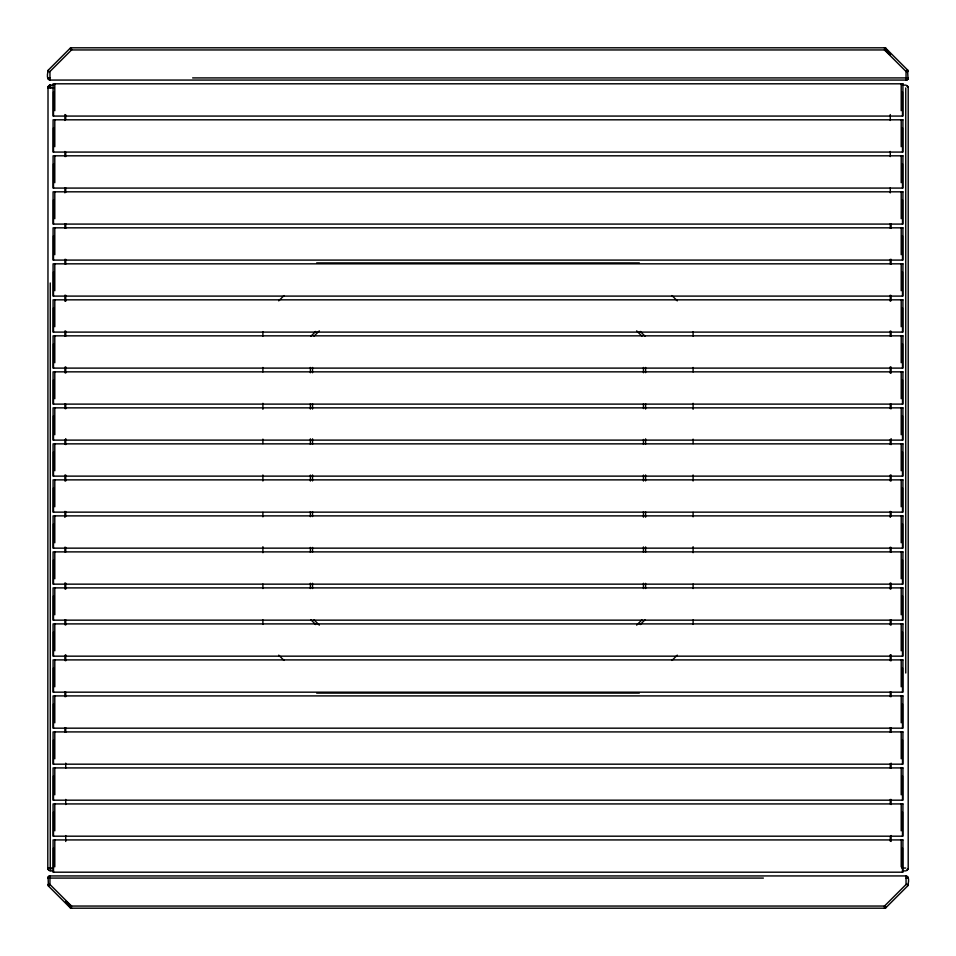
<?xml version="1.0" encoding="UTF-8"?>
<svg xmlns="http://www.w3.org/2000/svg" width="956" height="956" viewBox="0 0 956 956"><rect width="100%" height="100%" fill="white"/><g stroke="black" fill="none" stroke-linecap="round" stroke-linejoin="round"><path stroke-width="1.43" d="M50.25 87.952L49.664 86.793L50.513 85.287M54.313 87.952L47.8 87.952L48.015 86.853L47.8 868.048L48.015 869.147L47.8 868.048L53.452 868.048M47.8 87.952L48.015 86.853M763.366 878.086L47.8 878.086L49.951 875.935L906.049 875.935C910.04 876.903 908.391 883.236 907.567 886.021L886.021 907.567L884.491 908.2L71.509 908.2L69.979 907.567L48.433 886.021L48.087 877.01M908.033 78.739L907.567 69.979L885.71 48.17L884.491 49.951L71.509 49.951L69.979 48.433L48.433 69.979C47.609 72.764 45.96 79.097 49.951 80.065L906.049 80.065L908.033 78.739L906.874 79.898M907.913 78.989L908.2 77.914L192.634 77.914M907.877 869.363L908.104 868.789L906.897 870.45M906.766 870.534L908.092 868.837M48.433 69.979L47.8 71.509L49.951 71.509L71.509 49.951L71.509 47.8L884.491 47.8L886.021 48.433L884.491 49.951L906.049 71.509L906.049 80.065L907.125 79.778M50.668 868.048L50.668 870.916L53.452 870.916M47.8 878.086L49.126 876.102M908.2 77.914L907.567 79.432L906.049 80.065M907.567 886.021L908.2 884.491L906.049 884.491L884.491 906.049L884.491 908.2L886.021 907.567L884.491 906.049L71.509 906.049L65.534 901.245L70.66 907.316L71.509 906.049L49.951 884.491L49.951 875.935L48.876 876.222M47.967 877.261L49.951 875.935M907.364 870.08L907.985 869.147M70.397 907.698L71.509 906.049M278.722 300.853L283.992 295.583M315.695 331.445L311.513 335.628A3.872 3.872 0 0 0 311.035 336.213M314.07 336.106L319.316 330.872M636.66 625.128L641.894 619.894M640.269 624.555L644.463 620.372A3.872 3.872 0 0 0 644.942 619.787M672.008 660.417L677.278 655.147M906.049 79.778L906.049 77.914M49.951 876.222L49.951 878.086M49.103 85.55L53.452 85.084M69.979 48.433C73.218 47.214 68.414 48.218 71.33 49.15L71.509 49.951M70.648 907.304L69.979 907.567L71.509 908.2L71.043 906.73L71.509 908.2M50.668 85.084L49.569 85.299L50.596 85.132L50.668 87.952M886.021 907.567L884.491 906.049M905.858 870.868L902.548 870.916M49.951 77.914L47.8 77.914L48.433 79.432L49.951 80.065L49.951 71.509M902.548 85.084L905.858 85.132M316.675 262.9L639.325 262.9M316.675 693.1L639.325 693.1M901.687 868.048L905.75 868.048M906.049 878.086L908.2 878.086L907.567 876.568L906.049 875.935L906.049 884.491M47.8 868.048L48.864 870.271L50.441 870.45M884.491 47.8L884.957 49.27L884.491 47.8L886.021 48.433M906.897 85.55L907.877 86.638M906.766 85.466L908.104 87.211M884.491 49.951L890.466 54.755L885.34 48.684M672.008 295.583L677.278 300.853M640.269 331.445L644.463 335.628A3.872 3.872 0 0 1 644.942 336.213M636.66 330.872L641.894 336.106M314.07 619.894L319.316 625.128M315.695 624.555L311.513 620.372A3.872 3.872 0 0 1 311.023 619.787M278.722 655.147L283.992 660.417M907.364 85.921L907.985 86.853M908.2 87.952L908.2 868.048M905.75 87.952L905.75 673.024M902.5 91.872L902.5 116.07M902.5 127.877L902.5 152.076M902.5 163.882L902.5 188.081M902.5 199.888L902.5 224.086M902.5 235.893L902.5 260.092M902.5 271.898L902.5 296.097M902.5 307.904L902.5 332.102M902.5 343.909L902.5 368.108M902.5 379.914L902.5 404.113M902.5 415.92L902.5 440.119M902.5 451.925L902.5 476.124M902.5 487.942L902.5 512.141M902.5 523.948L902.5 548.147M902.5 559.953L902.5 584.152M902.5 595.958L902.5 620.157M902.5 631.964L902.5 656.163M902.5 667.969L902.5 692.168M902.5 703.975L902.5 728.173M902.5 739.98L902.5 764.179M902.5 775.985L902.5 800.184M902.5 811.991L902.5 836.189M902.5 847.996L902.5 872.195M901.209 83.805L901.209 110.693M901.209 119.811L901.209 146.698M901.209 155.816L901.209 182.704M901.209 191.821L901.209 218.709M901.209 227.827L901.209 254.714M901.209 263.832L901.209 290.72M901.209 299.837L901.209 326.725M901.209 335.843L901.209 362.73M901.209 371.848L901.209 398.736M901.209 407.854L901.209 434.741M901.209 443.859L901.209 470.746M901.209 479.876L901.209 506.764M901.209 515.881L901.209 542.769M901.209 551.887L901.209 578.774M901.209 587.892L901.209 614.78M901.209 623.898L901.209 650.785M901.209 659.903L901.209 686.79M901.209 695.908L901.209 722.796M901.209 731.914L901.209 758.801M901.209 767.919L901.209 794.806M901.209 803.924L901.209 830.812M901.209 839.93L901.209 866.817M891.112 223.883L891.112 228.4M891.112 259.339L891.112 264.191M891.112 295.5L891.112 300.71M891.112 331.29L891.112 336.165M891.112 367.068L891.112 373.103M891.112 404.125L891.112 408.821M891.112 438.637L891.112 444.6M891.112 475.048L891.112 480.952M891.112 511.699L891.112 516.419M891.112 547.441L891.112 551.959M891.112 583.268L891.112 588.812M891.112 619.835L891.112 625.009M891.112 654.836L891.112 660.799M891.112 692.108L891.112 696.661M891.112 727.695L891.112 732.368M891.112 763.151L891.112 768.146M891.112 799.467L891.112 804.522M891.112 835.544L891.112 841.459M890.275 114.541L890.275 120.456M890.275 151.478L890.275 156.569M890.275 187.854L890.275 192.849M890.275 223.632L890.275 228.305M890.275 259.339L890.275 263.964M890.275 295.201L890.275 301.248M890.275 330.991L890.275 336.165M890.275 366.877L890.275 373.103M890.275 404.041L890.275 408.642M890.275 439.581L890.275 444.444M890.275 475.048L890.275 480.952M890.275 511.4L890.275 517.363M890.275 547.179L890.275 551.875M890.275 582.969L890.275 589.123M890.275 619.835L890.275 624.925M890.275 654.752L890.275 660.716M890.275 691.809L890.275 696.661M890.275 727.6L890.275 732.32M890.275 763.641L890.275 768.11M890.275 799.431L890.275 803.912M890.275 836.727L890.275 841.196M693.1 331.613L693.1 336.094M693.1 367.463L693.1 371.944M693.1 403.312L693.1 409.288M693.1 439.163L693.1 443.644M693.1 475.013L693.1 480.988M693.1 512.356L693.1 516.837M693.1 546.712L693.1 552.688M693.1 584.056L693.1 588.538M693.1 619.906L693.1 624.388M645.599 367.463L645.599 372.637M645.599 403.695L645.599 409.06M645.599 438.852L645.599 444.146M645.599 474.965L645.599 480.904M645.599 511.854L645.599 517.148M645.599 546.94L645.599 552.174M645.599 583.363L645.599 588.538M643.448 367.463L643.448 372.721M643.448 403.826L643.448 408.559M643.448 439.461L643.448 444.397M643.448 475.096L643.448 481.035M643.448 511.603L643.448 517.148M643.448 546.94L643.448 552.305M643.448 583.28L643.448 588.538M312.528 367.463L312.528 372.721M312.528 403.695L312.528 409.06M312.528 438.852L312.528 444.397M312.528 474.965L312.528 480.904M312.528 511.603L312.528 516.539M312.528 547.441L312.528 552.174M312.528 583.28L312.528 588.538M310.377 367.463L310.377 372.721M310.377 403.826L310.377 409.06M310.377 438.852L310.377 444.397M310.377 475.096L310.377 481.035M310.377 511.603L310.377 516.67M310.377 547.441L310.377 552.305M310.377 583.28L310.377 588.538M262.9 331.613L262.9 336.094M262.9 367.463L262.9 371.944M262.9 403.312L262.9 409.288M262.9 439.163L262.9 443.644M262.9 475.013L262.9 480.988M262.9 512.356L262.9 516.837M262.9 546.712L262.9 552.688M262.9 584.056L262.9 588.538M262.9 619.906L262.9 624.388M65.725 114.804L65.725 119.273M65.725 152.088L65.725 156.569M65.725 187.89L65.725 192.359M65.725 223.68L65.725 228.4M65.725 259.339L65.725 264.191M65.725 295.285L65.725 301.248M65.725 331.075L65.725 336.165M65.725 366.877L65.725 373.031M65.725 404.125L65.725 408.821M65.725 438.637L65.725 444.6M65.725 475.048L65.725 480.952M65.725 511.556L65.725 516.419M65.725 547.358L65.725 551.959M65.725 583.16L65.725 589.123M65.725 619.835L65.725 625.009M65.725 654.752L65.725 660.799M65.725 692.036L65.725 696.661M65.725 727.695L65.725 732.368M65.725 763.151L65.725 768.146M65.725 799.431L65.725 804.522M65.725 835.544L65.725 841.459M64.888 114.541L64.888 120.456M64.888 151.478L64.888 156.533M64.888 187.854L64.888 192.849M64.888 223.632L64.888 228.305M64.888 259.339L64.888 263.892M64.888 295.201L64.888 301.164M64.888 330.991L64.888 336.165M64.888 367.188L64.888 372.732M64.888 404.041L64.888 408.559M64.888 439.581L64.888 444.301M64.888 475.048L64.888 480.952M64.888 511.4L64.888 517.363M64.888 547.179L64.888 551.875M64.888 582.969L64.888 588.932M64.888 619.835L64.888 624.71M64.888 655.29L64.888 660.5M64.888 691.809L64.888 696.661M64.888 727.6L64.888 732.117M54.791 83.805L54.791 110.693M54.791 119.811L54.791 146.698M54.791 155.816L54.791 182.704M54.791 191.821L54.791 218.709M54.791 227.827L54.791 254.714M54.791 263.832L54.791 290.72M54.791 299.837L54.791 326.725M54.791 335.843L54.791 362.73M54.791 371.848L54.791 398.736M54.791 407.854L54.791 434.741M54.791 443.859L54.791 470.746M54.791 479.876L54.791 506.764M54.791 515.881L54.791 542.769M54.791 551.887L54.791 578.774M54.791 587.892L54.791 614.78M54.791 623.898L54.791 650.785M54.791 659.903L54.791 686.79M54.791 695.908L54.791 722.796M54.791 731.914L54.791 758.801M54.791 767.919L54.791 794.806M54.791 803.924L54.791 830.812M54.791 839.93L54.791 866.817M53.5 91.872L53.5 116.07M53.5 127.877L53.5 152.076M53.5 163.882L53.5 188.081M53.5 199.888L53.5 224.086M53.5 235.893L53.5 260.092M53.5 271.898L53.5 296.097M53.5 307.904L53.5 332.102M53.5 343.909L53.5 368.108M53.5 379.914L53.5 404.113M53.5 415.92L53.5 440.119M53.5 451.925L53.5 476.124M53.5 487.942L53.5 512.141M53.5 523.948L53.5 548.147M53.5 559.953L53.5 584.152M53.5 595.958L53.5 620.157M53.5 631.964L53.5 656.163M53.5 667.969L53.5 692.168M53.5 703.975L53.5 728.173M53.5 739.98L53.5 764.179M53.5 775.985L53.5 800.184M53.5 811.991L53.5 836.189M53.5 847.996L53.5 872.195M50.25 282.976L50.25 868.048M47.896 87.211A2.868 2.868 0 0 1 49.927 85.18M49.927 870.82A2.868 2.868 0 0 1 47.896 868.789M49.951 884.491L48.433 886.021L47.8 884.491L49.951 884.491M907.567 69.979L906.049 71.509L908.2 71.509L907.567 69.979M902.918 83.805L53.082 83.805L53.082 116.07L902.918 116.07L902.918 83.805M902.918 119.811L53.082 119.811L53.082 152.076L902.918 152.076L902.918 119.811M902.918 155.816L53.082 155.816L53.082 188.081L902.918 188.081L902.918 155.816M902.918 191.821L53.082 191.821L53.082 224.086L902.918 224.086L902.918 191.821M902.918 227.827L53.082 227.827L53.082 260.092L902.918 260.092L902.918 227.827M902.918 263.832L53.082 263.832L53.082 296.097L902.918 296.097L902.918 263.832M902.918 299.837L53.082 299.837L53.082 332.102L902.918 332.102L902.918 299.837M902.918 335.843L53.082 335.843L53.082 368.108L902.918 368.108L902.918 335.843M902.918 371.848L53.082 371.848L53.082 404.113L902.918 404.113L902.918 371.848M902.918 407.854L53.082 407.854L53.082 440.119L902.918 440.119L902.918 407.854M902.918 443.859L53.082 443.859L53.082 476.124L902.918 476.124L902.918 443.859M902.918 479.876L53.082 479.876L53.082 512.141L902.918 512.141L902.918 479.876M902.918 515.881L53.082 515.881L53.082 548.147L902.918 548.147L902.918 515.881M902.918 551.887L53.082 551.887L53.082 584.152L902.918 584.152L902.918 551.887M902.918 587.892L53.082 587.892L53.082 620.157L902.918 620.157L902.918 587.892M902.918 623.898L53.082 623.898L53.082 656.163L902.918 656.163L902.918 623.898M902.918 659.903L53.082 659.903L53.082 692.168L902.918 692.168L902.918 659.903M902.918 695.908L53.082 695.908L53.082 728.173L902.918 728.173L902.918 695.908M902.918 731.914L53.082 731.914L53.082 764.179L902.918 764.179L902.918 731.914M902.918 767.919L53.082 767.919L53.082 800.184L902.918 800.184L902.918 767.919M902.918 803.924L53.082 803.924L53.082 836.189L902.918 836.189L902.918 803.924M902.918 839.93L53.082 839.93L53.082 872.195L902.918 872.195L902.918 839.93"/></g></svg>
